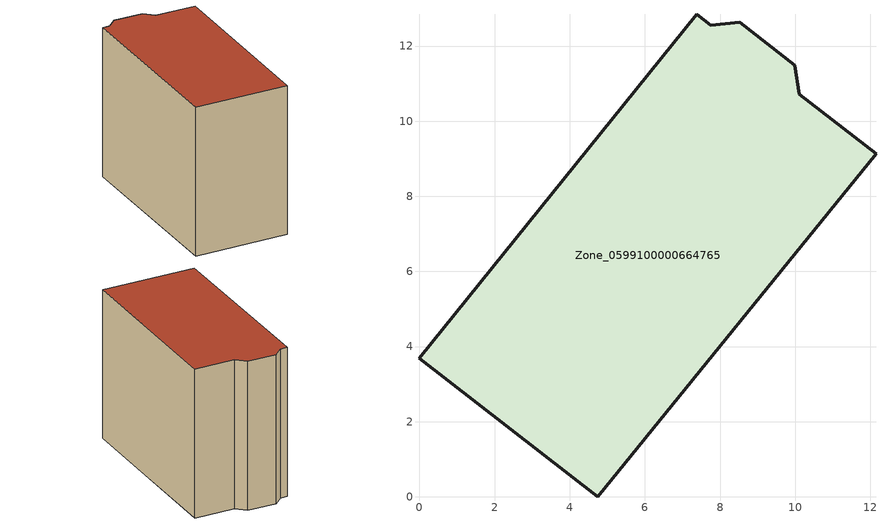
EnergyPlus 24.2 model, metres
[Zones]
Zone_0599100000664765
 floor ground (C_G): 0,3.69 7.38,12.85 7.75,12.56 8.52,12.64 9.99,11.49 10.11,10.72 12.15,9.13 4.74,0 z3.4
 wall outside (C_F): 7.38,12.85 0,3.69 4.74,0 12.15,9.13 10.11,10.72 9.99,11.49 8.52,12.64 7.75,12.56 7.38,12.85 z3.4:12.97
 roof outside (C_R): 10.11,10.72 9.99,11.49 8.52,12.64 7.75,12.56 7.38,12.85 0,3.69 4.74,0 12.15,9.13 z12.97
[BUILDING]
Pand.0599100000664765: North Axis=0; Terrain=City; Loads Convergence Tolerance Value=0.04; Temperature Convergence Tolerance Value=0.4; Solar Distribution=FullExterior; Maximum Number of Warmup Days=25; Minimum Number of Warmup Days=1
[Site:Location]
Rotterdam.The.Hague.AP_ZH_NLD Design_Conditions: Latitude=51.96; Longitude=4.45; Time Zone=1; Elevation=-4.5
[SITE:GROUNDTEMPERATURE:BUILDINGSURFACE]
18, 18, 18, 18, 18, 18, 18, 18, 18, 18, 18, 18
[MATERIAL] Thermal Absorptance=0.9; Solar Absorptance=0.7; Visible Absorptance=0.7
Name | Roughness | Thickness | Conductivity | Density | Specific Heat
G.TI.1946 | MediumSmooth | 0.15 | 1 | 540 | 1210
F.TI.1946 | Rough | 0.3 | 0.857143 | 1920 | 840
R.TI.1946 | MediumRough | 0.2 | 0.1 | 1500 | 1000
[CONSTRUCTION]
C_G: G.TI.1946
C_F: F.TI.1946
C_R: R.TI.1946
[ZONE]
Zone_0599100000664765: Type=1; Multiplier=1; Ceiling Height=Autocalculate; Volume=Autocalculate; Floor Area=autocalculate; Part of Total Floor Area=Yes
[ZONEINFILTRATION:DESIGNFLOWRATE]
Infil_Zone_0599100000664765: Zone or ZoneList or Space or SpaceList=Zone_0599100000664765; Schedule=AlwaysOn; Design Flow Rate Calculation Method=Flow/Area; Flow Rate per Floor Area=0.003; Constant Term Coefficient=1; Temperature Term Coefficient=0; Velocity Term Coefficient=0; Velocity Squared Term Coefficient=0
[HVACTEMPLATE:ZONE:IDEALLOADSAIRSYSTEM]
Zone_0599100000664765: Maximum Heating Supply Air Temperature=50; Minimum Cooling Supply Air Temperature=13; Maximum Heating Supply Air Humidity Ratio=0.0156; Minimum Cooling Supply Air Humidity Ratio=0.0077; Heating Limit=NoLimit; Cooling Limit=NoLimit; Dehumidification Control Type=ConstantSensibleHeatRatio; Cooling Sensible Heat Ratio=0.7; Dehumidification Setpoint=60; Humidification Control Type=None; Humidification Setpoint=30; Outdoor Air Method=None; Outdoor Air Flow Rate per Person=0.00944; Outdoor Air Flow Rate per Zone Floor Area=0; Outdoor Air Flow Rate per Zone=0; Demand Controlled Ventilation Type=None; Outdoor Air Economizer Type=NoEconomizer; Heat Recovery Type=None; Sensible Heat Recovery Effectiveness=0.7; Latent Heat Recovery Effectiveness=0.65
[ZONECONTROL:THERMOSTAT]
ThermostatControl_Zone_0599100000664765: Zone or ZoneList=Zone_0599100000664765; Control Type Schedule=DualSetpointControlType; Control 1=Thermostat_Zone_0599100000664765; Temperature Difference Between Cutout And Setpoint=0
[THERMOSTATSETPOINT:DUALSETPOINT]
Thermostat_Zone_0599100000664765: Heating Setpoint Temperature Schedule=HeatingSetpoint_Zone_0599100000664765; Cooling Setpoint Temperature Schedule=CoolingSetpoint_Zone_0599100000664765
[SCHEDULE:COMPACT]
HeatingSetpoint_Zone_0599100000664765: Through: 12/31, For: AllDays, Until: 24:00, 21
CoolingSetpoint_Zone_0599100000664765: Through: 12/31, For: AllDays, Until: 24:00, 24
DualSetpointControlType: Through: 12/31, For: AllDays, Until: 24:00, 4
AlwaysOn: Through: 12/31, For: AllDays, Until: 24:00, 1
